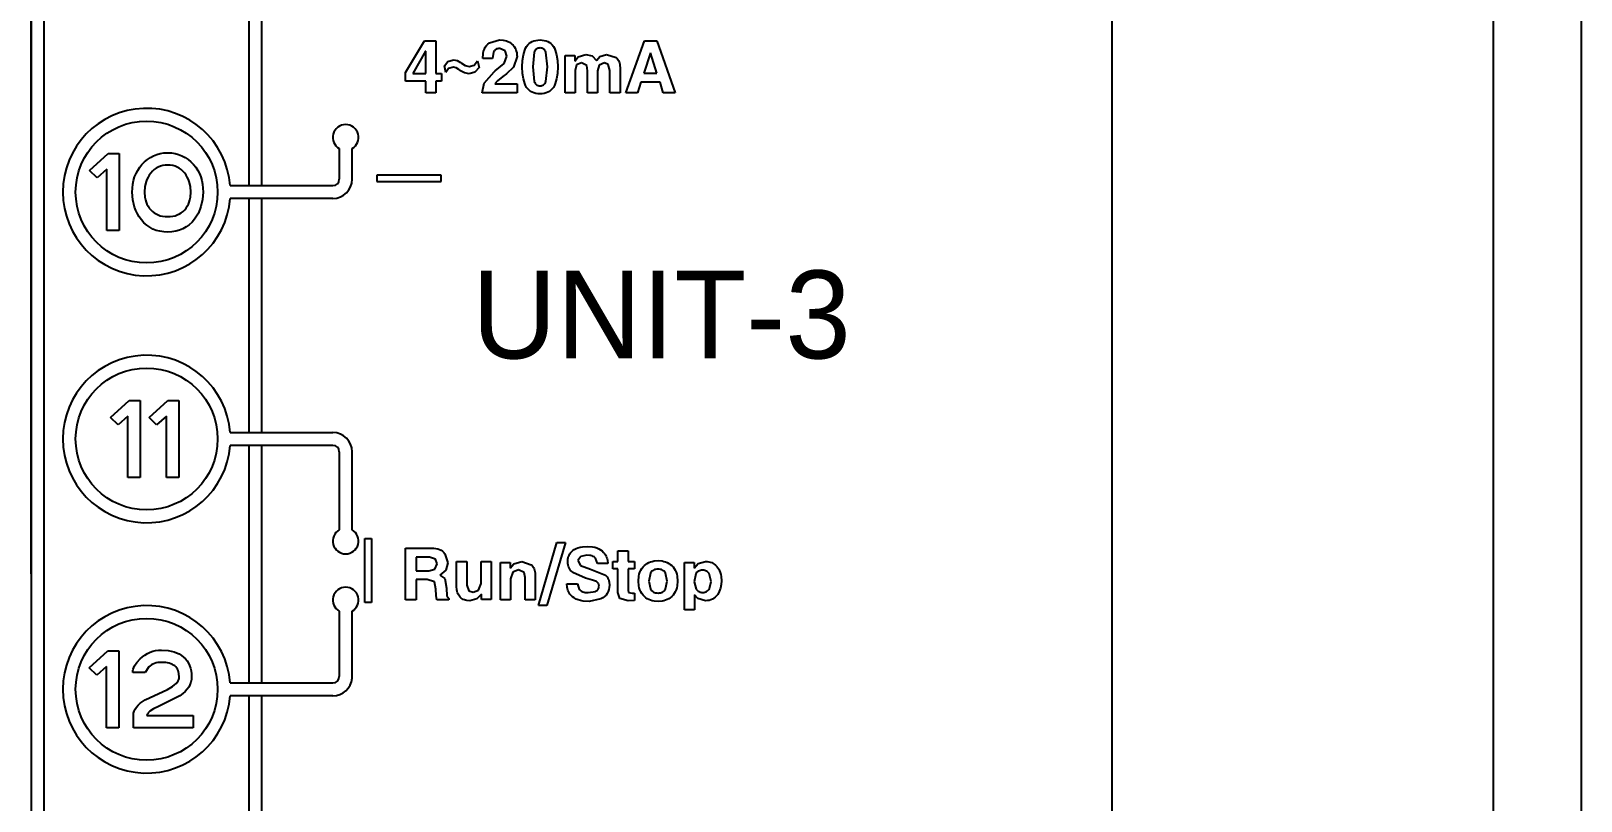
# Model space of a CAD drawing. Header units: millimetres. Extents: x 509 to 2635, y 363 to 1089.
# Drawn here: x 683.18 to 709.6, y 661.86 to 675 of the extents above; entities that cross this region are included whole.
import ezdxf

# ---------------------------------------------------------------- set-up
doc = ezdxf.new("R2010")
doc.units = ezdxf.units.MM

msp = doc.modelspace()

# ---------------------------------------------------------------- linework, layer by layer
for p, q in [((708.105, 734.939), (708.105, 636.939)), ((709.605, 734.939), (709.605, 636.939)), ((683.176, 712.752), (683.176, 649.126)), ((683.395, 712.533), (683.395, 649.345)), ((701.605, 711.439), (701.605, 650.439)), ((683.176, 665.74), (683.176, 678.333)), ((686.895, 672.361), (686.895, 676.472)), ((687.114, 672.361), (687.114, 676.472)), ((689.562, 674.291), (689.883, 674.829)), ((689.883, 674.829), (690.078, 674.829)), ((690.078, 674.829), (690.078, 674.275)), ((690.922, 674.724), (690.942, 674.752)), ((690.942, 674.752), (690.965, 674.777)), ((690.965, 674.777), (690.991, 674.798)), ((690.991, 674.798), (691.164, 674.847)), ((691.164, 674.847), (691.226, 674.843)), ((691.226, 674.843), (691.254, 674.837)), ((691.254, 674.837), (691.282, 674.829)), ((691.282, 674.829), (691.308, 674.819)), ((691.308, 674.819), (691.332, 674.807)), ((691.332, 674.807), (691.355, 674.792)), ((691.355, 674.792), (691.376, 674.775)), ((691.376, 674.775), (691.397, 674.755)), ((691.397, 674.755), (691.414, 674.733)), ((691.626, 674.736), (691.646, 674.761)), ((691.646, 674.761), (691.669, 674.784)), ((691.669, 674.784), (691.693, 674.803)), ((691.693, 674.803), (691.721, 674.818)), ((691.721, 674.818), (691.751, 674.83)), ((691.751, 674.83), (691.783, 674.839)), ((691.783, 674.839), (691.818, 674.844)), ((691.818, 674.844), (691.855, 674.846)), ((691.855, 674.846), (691.893, 674.844)), ((691.893, 674.844), (691.927, 674.839)), ((691.927, 674.839), (691.96, 674.83)), ((691.96, 674.83), (691.989, 674.818)), ((691.989, 674.818), (692.017, 674.803)), ((692.017, 674.803), (692.041, 674.784)), ((692.041, 674.784), (692.063, 674.761)), ((692.063, 674.761), (692.083, 674.736)), ((693.32, 673.946), (693.634, 674.829)), ((693.634, 674.829), (693.847, 674.829)), ((693.847, 674.829), (694.157, 673.946)), ((689.904, 674.655), (689.689, 674.275)), ((689.908, 674.655), (689.904, 674.655)), ((689.907, 674.275), (689.908, 674.655)), ((690.226, 674.404), (690.283, 674.477)), ((690.283, 674.477), (690.381, 674.51)), ((690.381, 674.51), (690.443, 674.494)), ((690.443, 674.494), (690.501, 674.463)), ((690.732, 674.416), (690.79, 674.49)), ((690.79, 674.49), (690.815, 674.374)), ((690.878, 674.53), (690.885, 674.618)), ((691.045, 674.53), (690.878, 674.53)), ((690.885, 674.618), (690.894, 674.657)), ((690.894, 674.657), (690.907, 674.692)), ((690.907, 674.692), (690.922, 674.724)), ((691.063, 674.64), (691.045, 674.53)), ((691.071, 674.655), (691.063, 674.64)), ((691.081, 674.667), (691.071, 674.655)), ((691.092, 674.678), (691.081, 674.667)), ((691.105, 674.687), (691.092, 674.678)), ((691.119, 674.694), (691.105, 674.687)), ((691.135, 674.698), (691.119, 674.694)), ((691.152, 674.701), (691.135, 674.698)), ((691.171, 674.702), (691.152, 674.701)), ((691.262, 674.66), (691.171, 674.702)), ((691.244, 674.445), (691.291, 674.568)), ((691.291, 674.568), (691.262, 674.66)), ((691.464, 674.562), (691.404, 674.38)), ((691.414, 674.733), (691.43, 674.709)), ((691.43, 674.709), (691.442, 674.683)), ((691.442, 674.683), (691.451, 674.655)), ((691.451, 674.655), (691.458, 674.626)), ((691.458, 674.626), (691.462, 674.595)), ((691.462, 674.595), (691.464, 674.562)), ((691.553, 674.386), (691.558, 674.497)), ((691.558, 674.497), (691.572, 674.592)), ((691.572, 674.592), (691.594, 674.672)), ((691.594, 674.672), (691.609, 674.706)), ((691.609, 674.706), (691.626, 674.736)), ((691.756, 674.638), (691.731, 674.386)), ((691.764, 674.655), (691.756, 674.638)), ((691.772, 674.669), (691.764, 674.655)), ((691.782, 674.682), (691.772, 674.669)), ((691.794, 674.692), (691.782, 674.682)), ((691.8, 674.696), (691.794, 674.692)), ((691.807, 674.7), (691.8, 674.696)), ((691.822, 674.705), (691.807, 674.7)), ((691.838, 674.709), (691.822, 674.705)), ((691.855, 674.71), (691.838, 674.709)), ((691.872, 674.709), (691.855, 674.71)), ((691.888, 674.705), (691.872, 674.709)), ((691.903, 674.7), (691.888, 674.705)), ((691.916, 674.692), (691.903, 674.7)), ((691.927, 674.682), (691.916, 674.692)), ((691.938, 674.669), (691.927, 674.682)), ((691.947, 674.655), (691.938, 674.669)), ((691.954, 674.638), (691.947, 674.655)), ((691.98, 674.386), (691.954, 674.638)), ((692.083, 674.736), (692.1, 674.706)), ((692.1, 674.706), (692.115, 674.672)), ((692.115, 674.672), (692.138, 674.592)), ((692.138, 674.592), (692.152, 674.497)), ((692.152, 674.497), (692.157, 674.386)), ((692.283, 674.582), (692.448, 674.582)), ((692.283, 673.946), (692.283, 674.582)), ((692.448, 674.582), (692.448, 674.487)), ((692.448, 674.487), (692.45, 674.487)), ((692.45, 674.487), (692.508, 674.56)), ((692.508, 674.56), (692.635, 674.6)), ((692.635, 674.6), (692.745, 674.575)), ((692.745, 674.575), (692.817, 674.496)), ((692.817, 674.496), (692.821, 674.502)), ((692.821, 674.502), (692.877, 674.564)), ((692.877, 674.564), (692.991, 674.6)), ((692.991, 674.6), (693.153, 674.545)), ((693.153, 674.545), (693.168, 674.53)), ((693.168, 674.53), (693.181, 674.513)), ((693.181, 674.513), (693.193, 674.495)), ((693.193, 674.495), (693.202, 674.475)), ((693.202, 674.475), (693.209, 674.454)), ((693.739, 674.629), (693.625, 674.28)), ((693.849, 674.28), (693.739, 674.629)), ((689.562, 674.141), (689.562, 674.291)), ((689.689, 674.275), (689.907, 674.275)), ((690.078, 674.275), (690.175, 674.275)), ((690.175, 674.275), (690.175, 674.141)), ((690.25, 674.292), (690.226, 674.404)), ((690.297, 674.359), (690.25, 674.292)), ((690.377, 674.382), (690.297, 674.359)), ((690.424, 674.369), (690.377, 674.382)), ((690.469, 674.342), (690.424, 674.369)), ((690.49, 674.327), (690.469, 674.342)), ((690.568, 674.286), (690.49, 674.327)), ((690.501, 674.463), (690.515, 674.453)), ((690.515, 674.453), (690.579, 674.413)), ((690.645, 674.268), (690.568, 674.286)), ((690.579, 674.413), (690.646, 674.393)), ((690.744, 674.298), (690.645, 674.268)), ((690.646, 674.393), (690.732, 674.416)), ((690.815, 674.374), (690.744, 674.298)), ((690.902, 674.108), (691.074, 674.303)), ((691.074, 674.303), (691.092, 674.318)), ((691.092, 674.318), (691.244, 674.445)), ((691.22, 674.224), (691.13, 674.151)), ((691.283, 674.271), (691.22, 674.224)), ((691.404, 674.38), (691.283, 674.271)), ((691.558, 674.275), (691.553, 674.386)), ((691.572, 674.181), (691.558, 674.275)), ((691.731, 674.386), (691.756, 674.137)), ((691.954, 674.137), (691.98, 674.386)), ((692.152, 674.275), (692.138, 674.181)), ((692.157, 674.386), (692.152, 674.275)), ((692.478, 674.42), (692.455, 674.328)), ((692.455, 674.328), (692.455, 673.946)), ((692.562, 674.456), (692.478, 674.42)), ((692.652, 674.41), (692.562, 674.456)), ((692.665, 674.322), (692.652, 674.41)), ((692.665, 673.946), (692.665, 674.322)), ((692.863, 674.418), (692.837, 674.322)), ((692.837, 674.322), (692.837, 673.946)), ((692.954, 674.456), (692.863, 674.418)), ((693.017, 674.428), (692.954, 674.456)), ((693.045, 674.327), (693.017, 674.428)), ((693.045, 673.946), (693.045, 674.327)), ((693.209, 674.454), (693.214, 674.431)), ((693.214, 674.431), (693.217, 674.407)), ((693.217, 674.407), (693.219, 674.382)), ((693.219, 674.382), (693.219, 673.946)), ((693.625, 674.28), (693.849, 674.28)), ((689.907, 674.141), (689.562, 674.141)), ((689.907, 673.946), (689.907, 674.141)), ((690.078, 673.946), (689.907, 673.946)), ((690.175, 674.141), (690.078, 674.141)), ((690.078, 674.141), (690.078, 673.946)), ((690.869, 673.946), (690.902, 674.108)), ((691.464, 673.946), (690.869, 673.946)), ((691.13, 674.151), (691.086, 674.099)), ((691.086, 674.099), (691.464, 674.099)), ((691.464, 674.099), (691.464, 673.946)), ((691.594, 674.102), (691.572, 674.181)), ((691.609, 674.068), (691.594, 674.102)), ((691.626, 674.038), (691.609, 674.068)), ((691.646, 674.012), (691.626, 674.038)), ((691.669, 673.989), (691.646, 674.012)), ((691.693, 673.97), (691.669, 673.989)), ((691.721, 673.955), (691.693, 673.97)), ((691.751, 673.942), (691.721, 673.955)), ((691.756, 674.137), (691.764, 674.12)), ((691.764, 674.12), (691.772, 674.105)), ((691.772, 674.105), (691.782, 674.093)), ((691.782, 674.093), (691.794, 674.082)), ((691.794, 674.082), (691.8, 674.078)), ((691.8, 674.078), (691.807, 674.074)), ((691.807, 674.074), (691.822, 674.069)), ((691.822, 674.069), (691.838, 674.065)), ((691.838, 674.065), (691.855, 674.064)), ((691.855, 674.064), (691.872, 674.065)), ((691.872, 674.065), (691.888, 674.069)), ((691.888, 674.069), (691.903, 674.074)), ((691.903, 674.074), (691.916, 674.082)), ((691.916, 674.082), (691.927, 674.093)), ((691.927, 674.093), (691.938, 674.105)), ((691.938, 674.105), (691.947, 674.12)), ((691.947, 674.12), (691.954, 674.137)), ((691.989, 673.955), (691.96, 673.942)), ((692.017, 673.97), (691.989, 673.955)), ((692.041, 673.989), (692.017, 673.97)), ((692.063, 674.012), (692.041, 673.989)), ((692.083, 674.038), (692.063, 674.012)), ((692.1, 674.068), (692.083, 674.038)), ((692.115, 674.102), (692.1, 674.068)), ((692.138, 674.181), (692.115, 674.102)), ((692.455, 673.946), (692.283, 673.946)), ((692.837, 673.946), (692.665, 673.946)), ((693.219, 673.946), (693.045, 673.946)), ((693.515, 673.946), (693.32, 673.946)), ((693.576, 674.129), (693.515, 673.946)), ((693.901, 674.129), (693.576, 674.129)), ((693.957, 673.946), (693.901, 674.129)), ((694.157, 673.946), (693.957, 673.946)), ((691.783, 673.934), (691.751, 673.942)), ((691.818, 673.928), (691.783, 673.934)), ((691.855, 673.927), (691.818, 673.928)), ((691.893, 673.928), (691.855, 673.927)), ((691.927, 673.934), (691.893, 673.928)), ((691.96, 673.942), (691.927, 673.934)), ((684.175, 672.62), (684.492, 672.909)), ((684.492, 672.909), (684.68, 672.909)), ((684.68, 672.909), (684.68, 671.595)), ((685.264, 672.872), (685.32, 672.894)), ((685.32, 672.894), (685.379, 672.91)), ((685.379, 672.91), (685.442, 672.919)), ((685.442, 672.919), (685.506, 672.922)), ((685.506, 672.922), (685.571, 672.919)), ((685.571, 672.919), (685.633, 672.91)), ((685.633, 672.91), (685.693, 672.894)), ((685.693, 672.894), (685.749, 672.872)), ((688.432, 672.993), (688.432, 672.471)), ((688.651, 672.471), (688.651, 672.993)), ((684.47, 672.641), (684.303, 672.495)), ((684.47, 671.595), (684.47, 672.641)), ((684.995, 672.622), (685.029, 672.674)), ((685.029, 672.674), (685.068, 672.724)), ((685.068, 672.724), (685.112, 672.77)), ((685.112, 672.77), (685.16, 672.81)), ((685.16, 672.81), (685.211, 672.844)), ((685.211, 672.844), (685.264, 672.872)), ((685.277, 672.634), (685.246, 672.606)), ((685.31, 672.658), (685.277, 672.634)), ((685.345, 672.677), (685.31, 672.658)), ((685.382, 672.692), (685.345, 672.677)), ((685.421, 672.703), (685.382, 672.692)), ((685.463, 672.71), (685.421, 672.703)), ((685.506, 672.712), (685.463, 672.71)), ((685.55, 672.71), (685.506, 672.712)), ((685.592, 672.703), (685.55, 672.71)), ((685.631, 672.692), (685.592, 672.703)), ((685.668, 672.677), (685.631, 672.692)), ((685.703, 672.658), (685.668, 672.677)), ((685.736, 672.634), (685.703, 672.658)), ((685.767, 672.606), (685.736, 672.634)), ((685.749, 672.872), (685.802, 672.844)), ((685.802, 672.844), (685.853, 672.81)), ((685.853, 672.81), (685.901, 672.77)), ((685.901, 672.77), (685.945, 672.724)), ((685.945, 672.724), (685.984, 672.674)), ((685.984, 672.674), (686.018, 672.622)), ((684.303, 672.495), (684.175, 672.62)), ((684.902, 672.252), (684.912, 672.386)), ((684.912, 672.386), (684.925, 672.449)), ((684.925, 672.449), (684.943, 672.509)), ((684.943, 672.509), (684.967, 672.567)), ((684.967, 672.567), (684.995, 672.622)), ((685.139, 672.429), (685.119, 672.344)), ((685.153, 672.468), (685.139, 672.429)), ((685.171, 672.505), (685.153, 672.468)), ((685.193, 672.541), (685.171, 672.505)), ((685.217, 672.574), (685.193, 672.541)), ((685.246, 672.606), (685.217, 672.574)), ((685.796, 672.574), (685.767, 672.606)), ((685.82, 672.541), (685.796, 672.574)), ((685.841, 672.505), (685.82, 672.541)), ((685.86, 672.468), (685.841, 672.505)), ((685.874, 672.429), (685.86, 672.468)), ((685.894, 672.344), (685.874, 672.429)), ((686.018, 672.622), (686.046, 672.567)), ((686.046, 672.567), (686.069, 672.509)), ((686.069, 672.509), (686.088, 672.449)), ((686.088, 672.449), (686.1, 672.386)), ((686.1, 672.386), (686.111, 672.252)), ((686.571, 672.361), (688.322, 672.361)), ((690.167, 672.539), (689.072, 672.539)), ((689.072, 672.539), (689.072, 672.43)), ((689.072, 672.43), (690.167, 672.43)), ((690.167, 672.43), (690.167, 672.539)), ((684.912, 672.117), (684.902, 672.252)), ((684.941, 671.993), (684.912, 672.117)), ((685.119, 672.344), (685.112, 672.252)), ((685.112, 672.252), (685.119, 672.163)), ((685.119, 672.163), (685.127, 672.121)), ((685.127, 672.121), (685.139, 672.082)), ((685.874, 672.082), (685.886, 672.121)), ((685.886, 672.121), (685.894, 672.163)), ((685.901, 672.252), (685.894, 672.344)), ((685.894, 672.163), (685.901, 672.252)), ((686.102, 672.123), (686.074, 672.004)), ((686.111, 672.252), (686.102, 672.123)), ((688.322, 672.142), (686.571, 672.142)), ((686.895, 668.149), (686.895, 672.142)), ((687.114, 668.149), (687.114, 672.142)), ((684.963, 671.935), (684.941, 671.993)), ((684.99, 671.88), (684.963, 671.935)), ((685.022, 671.827), (684.99, 671.88)), ((685.139, 672.082), (685.153, 672.046)), ((685.153, 672.046), (685.171, 672.011)), ((685.171, 672.011), (685.193, 671.979)), ((685.193, 671.979), (685.217, 671.95)), ((685.217, 671.95), (685.245, 671.922)), ((685.245, 671.922), (685.275, 671.898)), ((685.275, 671.898), (685.308, 671.878)), ((685.308, 671.878), (685.343, 671.861)), ((685.343, 671.861), (685.38, 671.848)), ((685.38, 671.848), (685.42, 671.839)), ((685.42, 671.839), (685.462, 671.833)), ((685.462, 671.833), (685.551, 671.833)), ((685.551, 671.833), (685.593, 671.839)), ((685.593, 671.839), (685.633, 671.848)), ((685.633, 671.848), (685.67, 671.861)), ((685.67, 671.861), (685.705, 671.878)), ((685.705, 671.878), (685.738, 671.898)), ((685.738, 671.898), (685.768, 671.922)), ((685.768, 671.922), (685.796, 671.95)), ((685.796, 671.95), (685.82, 671.979)), ((685.82, 671.979), (685.841, 672.011)), ((685.841, 672.011), (685.86, 672.046)), ((685.86, 672.046), (685.874, 672.082)), ((686.029, 671.893), (685.965, 671.792)), ((686.074, 672.004), (686.029, 671.893)), ((684.68, 671.595), (684.47, 671.595)), ((685.058, 671.778), (685.022, 671.827)), ((685.102, 671.729), (685.058, 671.778)), ((685.149, 671.686), (685.102, 671.729)), ((685.2, 671.65), (685.149, 671.686)), ((685.255, 671.621), (685.2, 671.65)), ((685.312, 671.598), (685.255, 671.621)), ((685.373, 671.582), (685.312, 671.598)), ((685.438, 671.572), (685.373, 671.582)), ((685.506, 671.569), (685.438, 671.572)), ((685.577, 671.572), (685.506, 671.569)), ((685.644, 671.583), (685.577, 671.572)), ((685.707, 671.6), (685.644, 671.583)), ((685.766, 671.625), (685.707, 671.6)), ((685.822, 671.656), (685.766, 671.625)), ((685.873, 671.694), (685.822, 671.656)), ((685.921, 671.74), (685.873, 671.694)), ((685.965, 671.792), (685.921, 671.74)), ((684.532, 668.407), (684.85, 668.696)), ((684.85, 668.696), (685.038, 668.696)), ((685.038, 668.696), (685.038, 667.382)), ((685.189, 668.407), (685.507, 668.696)), ((685.507, 668.696), (685.695, 668.696)), ((685.695, 668.696), (685.695, 667.382)), ((684.661, 668.282), (684.532, 668.407)), ((684.828, 668.428), (684.661, 668.282)), ((684.828, 667.382), (684.828, 668.428)), ((685.318, 668.282), (685.189, 668.407)), ((685.485, 668.428), (685.318, 668.282)), ((685.485, 667.382), (685.485, 668.428)), ((686.571, 668.149), (688.322, 668.149)), ((688.322, 667.93), (686.571, 667.93)), ((686.895, 663.878), (686.895, 667.93)), ((687.114, 663.878), (687.114, 667.93)), ((688.432, 667.82), (688.432, 666.488)), ((688.651, 666.488), (688.651, 667.82)), ((685.038, 667.382), (684.828, 667.382)), ((685.695, 667.382), (685.485, 667.382)), ((688.87, 666.342), (688.98, 666.342)), ((688.87, 665.247), (688.87, 666.342)), ((688.98, 666.342), (688.98, 665.247)), ((689.562, 666.177), (690.008, 666.177)), ((689.562, 665.295), (689.562, 666.177)), ((689.972, 666.025), (689.741, 666.025)), ((689.741, 666.025), (689.741, 665.788)), ((690.075, 665.986), (689.972, 666.025)), ((690.008, 666.177), (690.044, 666.176)), ((690.044, 666.176), (690.079, 666.171)), ((690.079, 666.171), (690.111, 666.164)), ((690.111, 666.164), (690.14, 666.153)), ((690.14, 666.153), (690.167, 666.14)), ((690.167, 666.14), (690.191, 666.124)), ((690.191, 666.124), (690.213, 666.104)), ((690.213, 666.104), (690.233, 666.082)), ((690.233, 666.082), (690.285, 665.928)), ((691.829, 665.199), (692.144, 666.273)), ((692.288, 666.273), (691.973, 665.199)), ((692.144, 666.273), (692.288, 666.273)), ((692.336, 666.015), (692.343, 666.037)), ((692.343, 666.037), (692.352, 666.058)), ((692.352, 666.058), (692.363, 666.078)), ((692.363, 666.078), (692.375, 666.096)), ((692.375, 666.096), (692.39, 666.114)), ((692.39, 666.114), (692.413, 666.135)), ((692.413, 666.135), (692.439, 666.154)), ((692.439, 666.154), (692.469, 666.17)), ((692.469, 666.17), (692.502, 666.184)), ((692.551, 666.034), (692.501, 665.963)), ((692.502, 666.184), (692.538, 666.194)), ((692.538, 666.194), (692.578, 666.201)), ((692.653, 666.056), (692.551, 666.034)), ((692.578, 666.201), (692.666, 666.207)), ((692.702, 666.053), (692.653, 666.056)), ((692.666, 666.207), (692.751, 666.201)), ((692.723, 666.049), (692.702, 666.053)), ((692.743, 666.043), (692.723, 666.049)), ((692.761, 666.036), (692.743, 666.043)), ((692.751, 666.201), (692.789, 666.193)), ((692.776, 666.027), (692.761, 666.036)), ((692.79, 666.017), (692.776, 666.027)), ((692.789, 666.193), (692.825, 666.181)), ((692.802, 666.005), (692.79, 666.017)), ((692.825, 666.181), (692.857, 666.167)), ((692.857, 666.167), (692.887, 666.15)), ((692.887, 666.15), (692.914, 666.129)), ((692.914, 666.129), (692.938, 666.105)), ((692.938, 666.105), (692.955, 666.085)), ((692.955, 666.085), (692.969, 666.064)), ((692.969, 666.064), (692.981, 666.041)), ((692.981, 666.041), (692.991, 666.018)), ((692.991, 666.018), (692.999, 665.994)), ((693.184, 665.949), (693.184, 666.131)), ((693.184, 666.131), (693.356, 666.131)), ((693.356, 666.131), (693.356, 665.949)), ((689.741, 665.788), (689.959, 665.788)), ((689.959, 665.788), (690.064, 665.816)), ((690.064, 665.816), (690.1, 665.909)), ((690.1, 665.909), (690.075, 665.986)), ((690.249, 665.799), (690.149, 665.718)), ((690.285, 665.928), (690.249, 665.799)), ((690.433, 665.949), (690.606, 665.949)), ((690.433, 665.521), (690.433, 665.949)), ((690.606, 665.949), (690.606, 665.544)), ((690.85, 665.573), (690.85, 665.949)), ((690.85, 665.949), (691.022, 665.949)), ((691.022, 665.949), (691.022, 665.298)), ((691.182, 665.931), (691.346, 665.931)), ((691.182, 665.295), (691.182, 665.931)), ((691.346, 665.931), (691.346, 665.836)), ((691.346, 665.836), (691.348, 665.836)), ((691.348, 665.836), (691.408, 665.907)), ((691.391, 665.767), (691.353, 665.653)), ((691.488, 665.804), (691.391, 665.767)), ((691.408, 665.907), (691.544, 665.949)), ((691.584, 665.759), (691.488, 665.804)), ((691.544, 665.949), (691.706, 665.894)), ((691.6, 665.676), (691.584, 665.759)), ((691.706, 665.894), (691.721, 665.879)), ((691.721, 665.879), (691.735, 665.862)), ((691.735, 665.862), (691.746, 665.844)), ((691.746, 665.844), (691.755, 665.824)), ((691.755, 665.824), (691.762, 665.803)), ((691.762, 665.803), (691.768, 665.78)), ((691.768, 665.78), (691.771, 665.756)), ((691.771, 665.756), (691.772, 665.731)), ((692.328, 665.941), (692.332, 665.991)), ((692.329, 665.914), (692.328, 665.941)), ((692.333, 665.888), (692.329, 665.914)), ((692.332, 665.991), (692.336, 666.015)), ((692.34, 665.863), (692.333, 665.888)), ((692.35, 665.839), (692.34, 665.863)), ((692.362, 665.817), (692.35, 665.839)), ((692.377, 665.797), (692.362, 665.817)), ((692.395, 665.777), (692.377, 665.797)), ((692.416, 665.759), (692.395, 665.777)), ((692.63, 665.666), (692.416, 665.759)), ((692.501, 665.963), (692.547, 665.883)), ((692.547, 665.883), (692.717, 665.82)), ((692.717, 665.82), (692.969, 665.717)), ((692.833, 665.915), (692.802, 666.005)), ((693.009, 665.915), (692.833, 665.915)), ((692.999, 665.994), (693.004, 665.969)), ((693.004, 665.969), (693.009, 665.915)), ((693.095, 665.949), (693.184, 665.949)), ((693.095, 665.825), (693.095, 665.949)), ((693.184, 665.825), (693.095, 665.825)), ((693.184, 665.421), (693.184, 665.825)), ((693.356, 665.949), (693.464, 665.949)), ((693.356, 665.825), (693.356, 665.462)), ((693.464, 665.825), (693.356, 665.825)), ((693.464, 665.949), (693.464, 665.825)), ((693.548, 665.732), (693.559, 665.767)), ((693.559, 665.767), (693.573, 665.799)), ((693.573, 665.799), (693.591, 665.828)), ((693.591, 665.828), (693.611, 665.855)), ((693.611, 665.855), (693.635, 665.88)), ((693.635, 665.88), (693.658, 665.899)), ((693.658, 665.899), (693.683, 665.916)), ((693.683, 665.916), (693.709, 665.93)), ((693.709, 665.93), (693.738, 665.942)), ((693.739, 665.751), (693.712, 665.614)), ((693.738, 665.942), (693.768, 665.951)), ((693.75, 665.767), (693.739, 665.751)), ((693.762, 665.781), (693.75, 665.767)), ((693.775, 665.792), (693.762, 665.781)), ((693.768, 665.951), (693.799, 665.958)), ((693.79, 665.802), (693.775, 665.792)), ((693.807, 665.81), (693.79, 665.802)), ((693.799, 665.958), (693.867, 665.963)), ((693.825, 665.815), (693.807, 665.81)), ((693.845, 665.818), (693.825, 665.815)), ((693.867, 665.819), (693.845, 665.818)), ((693.867, 665.963), (693.935, 665.958)), ((693.888, 665.818), (693.867, 665.819)), ((693.908, 665.815), (693.888, 665.818)), ((693.926, 665.81), (693.908, 665.815)), ((693.943, 665.802), (693.926, 665.81)), ((693.935, 665.958), (693.967, 665.951)), ((693.958, 665.792), (693.943, 665.802)), ((693.972, 665.781), (693.958, 665.792)), ((693.967, 665.951), (693.996, 665.942)), ((693.984, 665.767), (693.972, 665.781)), ((693.995, 665.751), (693.984, 665.767)), ((694.025, 665.614), (693.995, 665.751)), ((693.996, 665.942), (694.025, 665.93)), ((694.025, 665.93), (694.051, 665.916)), ((694.051, 665.916), (694.076, 665.899)), ((694.076, 665.899), (694.1, 665.88)), ((694.1, 665.88), (694.123, 665.855)), ((694.123, 665.855), (694.144, 665.828)), ((694.144, 665.828), (694.162, 665.799)), ((694.162, 665.799), (694.176, 665.767)), ((694.176, 665.767), (694.187, 665.732)), ((694.317, 665.931), (694.482, 665.931)), ((694.317, 665.122), (694.317, 665.931)), ((694.482, 665.931), (694.482, 665.837)), ((694.482, 665.837), (694.484, 665.837)), ((694.484, 665.837), (694.549, 665.913)), ((694.52, 665.752), (694.51, 665.737)), ((694.531, 665.765), (694.52, 665.752)), ((694.544, 665.776), (694.531, 665.765)), ((694.558, 665.785), (694.544, 665.776)), ((694.549, 665.913), (694.679, 665.949)), ((694.573, 665.792), (694.558, 665.785)), ((694.59, 665.797), (694.573, 665.792)), ((694.608, 665.8), (694.59, 665.797)), ((694.628, 665.801), (694.608, 665.8)), ((694.646, 665.8), (694.628, 665.801)), ((694.663, 665.797), (694.646, 665.8)), ((694.678, 665.792), (694.663, 665.797)), ((694.693, 665.786), (694.678, 665.792)), ((694.679, 665.949), (694.706, 665.948)), ((694.706, 665.778), (694.693, 665.786)), ((694.706, 665.948), (694.733, 665.944)), ((694.719, 665.768), (694.706, 665.778)), ((694.73, 665.756), (694.719, 665.768)), ((694.74, 665.742), (694.73, 665.756)), ((694.733, 665.944), (694.758, 665.938)), ((694.758, 665.938), (694.783, 665.929)), ((694.783, 665.929), (694.806, 665.917)), ((694.806, 665.917), (694.827, 665.903)), ((694.827, 665.903), (694.848, 665.886)), ((694.848, 665.886), (694.867, 665.866)), ((694.867, 665.866), (694.886, 665.843)), ((694.886, 665.843), (694.903, 665.818)), ((694.903, 665.818), (694.917, 665.79)), ((694.917, 665.79), (694.928, 665.761)), ((694.928, 665.761), (694.937, 665.729)), ((689.741, 665.64), (689.741, 665.295)), ((689.933, 665.64), (689.741, 665.64)), ((690.055, 665.602), (689.933, 665.64)), ((690.077, 665.474), (690.055, 665.602)), ((690.149, 665.718), (690.231, 665.656)), ((690.231, 665.656), (690.26, 665.494)), ((690.26, 665.494), (690.265, 665.364)), ((690.437, 665.464), (690.433, 665.521)), ((690.606, 665.544), (690.642, 665.448)), ((690.805, 665.457), (690.85, 665.573)), ((691.353, 665.653), (691.353, 665.295)), ((691.6, 665.295), (691.6, 665.676)), ((691.772, 665.731), (691.772, 665.295)), ((692.314, 665.568), (692.492, 665.568)), ((692.318, 665.511), (692.314, 665.568)), ((692.324, 665.485), (692.318, 665.511)), ((692.492, 665.568), (692.524, 665.471)), ((692.749, 665.632), (692.63, 665.666)), ((692.82, 665.605), (692.749, 665.632)), ((692.853, 665.574), (692.82, 665.605)), ((692.846, 665.476), (692.853, 665.488)), ((692.861, 665.529), (692.853, 665.574)), ((692.853, 665.488), (692.858, 665.501)), ((692.858, 665.501), (692.86, 665.514)), ((692.86, 665.514), (692.861, 665.529)), ((692.969, 665.717), (692.985, 665.702)), ((692.985, 665.702), (692.999, 665.685)), ((692.999, 665.685), (693.011, 665.666)), ((693.011, 665.666), (693.021, 665.645)), ((693.021, 665.645), (693.028, 665.622)), ((693.028, 665.622), (693.034, 665.598)), ((693.036, 665.505), (693.029, 665.469)), ((693.034, 665.598), (693.038, 665.545)), ((693.038, 665.545), (693.036, 665.505)), ((693.534, 665.614), (693.54, 665.696)), ((693.54, 665.534), (693.534, 665.614)), ((693.54, 665.696), (693.548, 665.732)), ((693.548, 665.497), (693.54, 665.534)), ((693.559, 665.463), (693.548, 665.497)), ((693.712, 665.614), (693.739, 665.48)), ((693.995, 665.48), (694.025, 665.614)), ((694.187, 665.497), (694.176, 665.463)), ((694.187, 665.732), (694.195, 665.696)), ((694.195, 665.534), (694.187, 665.497)), ((694.195, 665.696), (694.201, 665.614)), ((694.201, 665.614), (694.195, 665.534)), ((694.51, 665.737), (694.482, 665.601)), ((694.482, 665.601), (694.516, 665.478)), ((694.732, 665.471), (694.742, 665.487)), ((694.772, 665.609), (694.74, 665.742)), ((694.742, 665.487), (694.772, 665.609)), ((694.933, 665.493), (694.912, 665.437)), ((694.945, 665.554), (694.933, 665.493)), ((694.937, 665.729), (694.944, 665.695)), ((694.944, 665.695), (694.949, 665.621)), ((694.949, 665.621), (694.945, 665.554)), ((688.98, 665.247), (688.87, 665.247)), ((689.741, 665.295), (689.562, 665.295)), ((690.082, 665.367), (690.077, 665.474)), ((690.096, 665.295), (690.082, 665.367)), ((690.3, 665.295), (690.096, 665.295)), ((690.265, 665.364), (690.3, 665.319)), ((690.3, 665.319), (690.3, 665.295)), ((690.442, 665.439), (690.437, 665.464)), ((690.449, 665.415), (690.442, 665.439)), ((690.457, 665.393), (690.449, 665.415)), ((690.468, 665.373), (690.457, 665.393)), ((690.481, 665.355), (690.468, 665.373)), ((690.495, 665.338), (690.481, 665.355)), ((690.511, 665.324), (690.495, 665.338)), ((690.527, 665.312), (690.511, 665.324)), ((690.546, 665.302), (690.527, 665.312)), ((690.565, 665.294), (690.546, 665.302)), ((690.586, 665.288), (690.565, 665.294)), ((690.608, 665.283), (690.586, 665.288)), ((690.656, 665.279), (690.608, 665.283)), ((690.642, 665.448), (690.717, 665.425)), ((690.775, 665.31), (690.656, 665.279)), ((690.717, 665.425), (690.805, 665.457)), ((690.855, 665.39), (690.775, 665.31)), ((690.858, 665.39), (690.855, 665.39)), ((690.858, 665.298), (690.858, 665.39)), ((691.022, 665.298), (690.858, 665.298)), ((691.353, 665.295), (691.182, 665.295)), ((691.772, 665.295), (691.6, 665.295)), ((692.331, 665.46), (692.324, 665.485)), ((692.34, 665.436), (692.331, 665.46)), ((692.352, 665.414), (692.34, 665.436)), ((692.366, 665.393), (692.352, 665.414)), ((692.381, 665.374), (692.366, 665.393)), ((692.407, 665.348), (692.381, 665.374)), ((692.436, 665.326), (692.407, 665.348)), ((692.469, 665.308), (692.436, 665.326)), ((692.506, 665.293), (692.469, 665.308)), ((692.546, 665.281), (692.506, 665.293)), ((692.524, 665.471), (692.537, 665.458)), ((692.537, 665.458), (692.551, 665.448)), ((692.591, 665.272), (692.546, 665.281)), ((692.551, 665.448), (692.567, 665.438)), ((692.567, 665.438), (692.585, 665.431)), ((692.585, 665.431), (692.605, 665.425)), ((692.691, 665.266), (692.591, 665.272)), ((692.605, 665.425), (692.627, 665.421)), ((692.627, 665.421), (692.677, 665.418)), ((692.677, 665.418), (692.802, 665.439)), ((692.893, 665.31), (692.691, 665.266)), ((692.802, 665.439), (692.816, 665.447)), ((692.816, 665.447), (692.828, 665.456)), ((692.828, 665.456), (692.838, 665.466)), ((692.838, 665.466), (692.846, 665.476)), ((692.927, 665.329), (692.893, 665.31)), ((692.957, 665.351), (692.927, 665.329)), ((692.981, 665.376), (692.957, 665.351)), ((693.002, 665.404), (692.981, 665.376)), ((693.018, 665.435), (693.002, 665.404)), ((693.029, 665.469), (693.018, 665.435)), ((693.215, 665.319), (693.184, 665.421)), ((693.36, 665.279), (693.215, 665.319)), ((693.356, 665.462), (693.366, 665.421)), ((693.464, 665.282), (693.36, 665.279)), ((693.366, 665.421), (693.428, 665.409)), ((693.428, 665.409), (693.464, 665.411)), ((693.464, 665.411), (693.464, 665.282)), ((693.573, 665.432), (693.559, 665.463)), ((693.591, 665.402), (693.573, 665.432)), ((693.611, 665.375), (693.591, 665.402)), ((693.635, 665.351), (693.611, 665.375)), ((693.658, 665.331), (693.635, 665.351)), ((693.683, 665.314), (693.658, 665.331)), ((693.709, 665.299), (693.683, 665.314)), ((693.738, 665.287), (693.709, 665.299)), ((693.768, 665.278), (693.738, 665.287)), ((693.739, 665.48), (693.75, 665.464)), ((693.75, 665.464), (693.762, 665.45)), ((693.762, 665.45), (693.776, 665.438)), ((693.799, 665.271), (693.768, 665.278)), ((693.776, 665.438), (693.791, 665.428)), ((693.791, 665.428), (693.808, 665.42)), ((693.867, 665.266), (693.799, 665.271)), ((693.808, 665.42), (693.826, 665.415)), ((693.826, 665.415), (693.846, 665.412)), ((693.846, 665.412), (693.867, 665.411)), ((693.867, 665.411), (693.888, 665.412)), ((693.935, 665.271), (693.867, 665.266)), ((693.888, 665.412), (693.908, 665.415)), ((693.908, 665.415), (693.926, 665.42)), ((693.926, 665.42), (693.943, 665.428)), ((693.966, 665.278), (693.935, 665.271)), ((693.943, 665.428), (693.958, 665.438)), ((693.958, 665.438), (693.972, 665.45)), ((693.996, 665.287), (693.966, 665.278)), ((693.972, 665.45), (693.984, 665.464)), ((693.984, 665.464), (693.995, 665.48)), ((694.024, 665.299), (693.996, 665.287)), ((694.051, 665.314), (694.024, 665.299)), ((694.076, 665.331), (694.051, 665.314)), ((694.1, 665.351), (694.076, 665.331)), ((694.123, 665.375), (694.1, 665.351)), ((694.144, 665.402), (694.123, 665.375)), ((694.162, 665.432), (694.144, 665.402)), ((694.176, 665.463), (694.162, 665.432)), ((694.489, 665.381), (694.489, 665.122)), ((694.49, 665.381), (694.489, 665.381)), ((694.545, 665.318), (694.49, 665.381)), ((694.516, 665.478), (694.526, 665.465)), ((694.526, 665.465), (694.538, 665.453)), ((694.538, 665.453), (694.551, 665.443)), ((694.675, 665.279), (694.545, 665.318)), ((694.551, 665.443), (694.565, 665.435)), ((694.565, 665.435), (694.58, 665.428)), ((694.58, 665.428), (694.596, 665.424)), ((694.596, 665.424), (694.613, 665.421)), ((694.613, 665.421), (694.631, 665.42)), ((694.631, 665.42), (694.649, 665.421)), ((694.649, 665.421), (694.666, 665.424)), ((694.666, 665.424), (694.682, 665.43)), ((694.708, 665.281), (694.675, 665.279)), ((694.682, 665.43), (694.696, 665.437)), ((694.696, 665.437), (694.709, 665.446)), ((694.738, 665.286), (694.708, 665.281)), ((694.709, 665.446), (694.721, 665.458)), ((694.721, 665.458), (694.732, 665.471)), ((694.767, 665.294), (694.738, 665.286)), ((694.795, 665.306), (694.767, 665.294)), ((694.82, 665.321), (694.795, 665.306)), ((694.843, 665.34), (694.82, 665.321)), ((694.865, 665.362), (694.843, 665.34)), ((694.884, 665.387), (694.865, 665.362)), ((694.912, 665.437), (694.884, 665.387)), ((688.432, 665.101), (688.432, 663.987)), ((688.65, 663.958), (688.65, 665.1)), ((691.973, 665.199), (691.829, 665.199)), ((694.489, 665.122), (694.317, 665.122)), ((685.301, 664.429), (685.351, 664.436)), ((685.351, 664.436), (685.402, 664.438)), ((685.402, 664.438), (685.515, 664.431)), ((685.515, 664.431), (685.614, 664.408)), ((684.169, 664.136), (684.487, 664.425)), ((684.487, 664.425), (684.675, 664.425)), ((684.675, 664.425), (684.675, 663.111)), ((684.928, 664.139), (684.942, 664.167)), ((684.942, 664.167), (684.982, 664.226)), ((684.982, 664.226), (685.039, 664.287)), ((685.039, 664.287), (685.078, 664.323)), ((685.078, 664.323), (685.119, 664.353)), ((685.119, 664.353), (685.162, 664.379)), ((685.162, 664.379), (685.207, 664.401)), ((685.206, 664.168), (685.183, 664.149)), ((685.23, 664.184), (685.206, 664.168)), ((685.207, 664.401), (685.253, 664.417)), ((685.255, 664.197), (685.23, 664.184)), ((685.253, 664.417), (685.301, 664.429)), ((685.282, 664.208), (685.255, 664.197)), ((685.31, 664.217), (685.282, 664.208)), ((685.339, 664.223), (685.31, 664.217)), ((685.402, 664.228), (685.339, 664.223)), ((685.473, 664.224), (685.402, 664.228)), ((685.534, 664.213), (685.473, 664.224)), ((685.561, 664.204), (685.534, 664.213)), ((685.586, 664.193), (685.561, 664.204)), ((685.608, 664.18), (685.586, 664.193)), ((685.628, 664.166), (685.608, 664.18)), ((685.614, 664.408), (685.659, 664.391)), ((685.646, 664.149), (685.628, 664.166)), ((685.659, 664.391), (685.701, 664.371)), ((685.701, 664.371), (685.74, 664.346)), ((685.74, 664.346), (685.776, 664.318)), ((685.776, 664.318), (685.808, 664.287)), ((685.808, 664.287), (685.836, 664.252)), ((685.836, 664.252), (685.86, 664.214)), ((685.86, 664.214), (685.879, 664.173)), ((685.879, 664.173), (685.894, 664.129)), ((684.298, 664.011), (684.169, 664.136)), ((684.465, 664.157), (684.298, 664.011)), ((684.465, 663.111), (684.465, 664.157)), ((684.91, 664.057), (684.912, 664.084)), ((685.12, 664.057), (684.91, 664.057)), ((684.912, 664.084), (684.918, 664.111)), ((684.918, 664.111), (684.928, 664.139)), ((685.183, 664.149), (685.12, 664.057)), ((685.661, 664.131), (685.646, 664.149)), ((685.674, 664.11), (685.661, 664.131)), ((685.685, 664.088), (685.674, 664.11)), ((685.675, 663.896), (685.684, 663.91)), ((685.684, 663.91), (685.691, 663.923)), ((685.693, 664.063), (685.685, 664.088)), ((685.691, 663.923), (685.696, 663.937)), ((685.699, 664.037), (685.693, 664.063)), ((685.696, 663.937), (685.7, 663.951)), ((685.703, 663.978), (685.699, 664.037)), ((685.7, 663.951), (685.703, 663.965)), ((685.703, 663.965), (685.703, 663.978)), ((685.894, 664.129), (685.905, 664.082)), ((685.911, 663.933), (685.901, 663.89)), ((685.905, 664.082), (685.911, 664.032)), ((685.911, 664.032), (685.914, 663.978)), ((685.914, 663.978), (685.911, 663.933)), ((685.125, 663.591), (685.501, 663.767)), ((685.716, 663.659), (685.35, 663.477)), ((685.501, 663.767), (685.59, 663.818)), ((685.59, 663.818), (685.624, 663.844)), ((685.624, 663.844), (685.653, 663.87)), ((685.653, 663.87), (685.675, 663.896)), ((685.763, 663.694), (685.716, 663.659)), ((685.803, 663.73), (685.763, 663.694)), ((685.837, 663.768), (685.803, 663.73)), ((685.864, 663.807), (685.837, 663.768)), ((685.886, 663.847), (685.864, 663.807)), ((685.901, 663.89), (685.886, 663.847)), ((686.571, 663.878), (688.322, 663.878)), ((688.322, 663.659), (686.571, 663.659)), ((686.895, 659.607), (686.895, 663.659)), ((687.114, 659.607), (687.114, 663.659)), ((684.926, 663.359), (684.936, 663.396)), ((684.936, 663.396), (684.951, 663.431)), ((684.951, 663.431), (684.973, 663.465)), ((684.973, 663.465), (685.002, 663.498)), ((685.002, 663.498), (685.037, 663.53)), ((685.037, 663.53), (685.125, 663.591)), ((685.181, 663.375), (685.172, 663.365)), ((685.202, 663.394), (685.181, 663.375)), ((685.264, 663.434), (685.202, 663.394)), ((685.35, 663.477), (685.264, 663.434)), ((684.675, 663.111), (684.465, 663.111)), ((684.923, 663.322), (684.926, 663.359)), ((684.923, 663.111), (684.923, 663.322)), ((685.942, 663.111), (684.923, 663.111)), ((685.156, 663.339), (685.153, 663.326)), ((685.153, 663.326), (685.153, 663.322)), ((685.153, 663.322), (685.942, 663.322)), ((685.16, 663.347), (685.156, 663.339)), ((685.165, 663.356), (685.16, 663.347)), ((685.172, 663.365), (685.165, 663.356)), ((685.942, 663.322), (685.942, 663.111))]:
    msp.add_line(p, q)
for centre in [(685.147, 672.252), (685.147, 668.039), (685.147, 663.768)]:
    msp.add_circle(centre, 1.21)
for centre, radius, start, end in [((685.147, 672.252), 1.429, 4.3959, 355.6032), ((688.541, 673.183), 0.219, 300, 240), ((688.322, 672.471), 0.11, 270, 360), ((688.322, 672.471), 0.329, 270, 360), ((685.147, 668.039), 1.429, 4.3964, 355.6036), ((688.322, 667.82), 0.329, 0, 90), ((688.322, 667.82), 0.11, 360, 90), ((688.541, 666.298), 0.219, 120, 60.0492), ((688.541, 665.29), 0.219, 299.6229, 240), ((685.147, 663.768), 1.429, 4.3964, 355.6036), ((688.322, 663.987), 0.11, 270, 360), ((688.322, 663.987), 0.329, 270, 354.8088)]:
    msp.add_arc(centre, radius, start, end)

# ---------------------------------------------------------------- texts
at = {"insert": (690.691, 670.913), "char_height": 1.5, "width": 7.53401, "attachment_point": 1}
msp.add_mtext('{\\f@\uffc8\uffdeﾸￕￅￂﾰﾡﾶ\ufff7ￃﾼ|b0|i0|c129|p18;UNIT-3}', dxfattribs=at)

doc.saveas('drawing.dxf')
